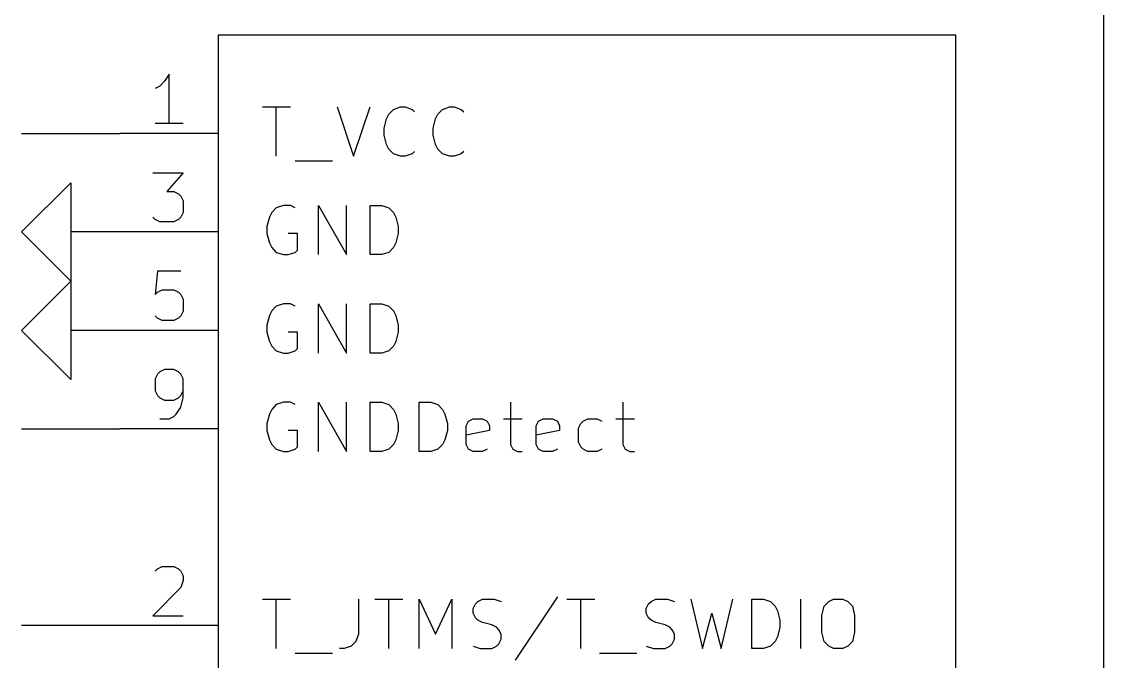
# Model space of a CAD drawing. Extents: x 0.4 to 16.1, y -11.3 to -0.4.
# Drawn here: x 9.55 to 10.65, y -2.036 to -1.386 of the extents above; entities that cross this region are included whole.
import ezdxf

# ---------------------------------------------------------------- set-up
doc = ezdxf.new("R2010")
doc.units = 0
doc.header["$MEASUREMENT"] = 0
for name, color, linetype in [('BLUE3', 171, 'CONTINUOUS'), ('CYAN2', 4, 'CONTINUOUS'), ('GREEN3', 91, 'CONTINUOUS'), ('LYELLOW', 51, 'CONTINUOUS'), ('RED2', 1, 'CONTINUOUS'), ('RED3', 11, 'CONTINUOUS')]:
    doc.layers.add(name, color=color, linetype=linetype)

msp = doc.modelspace()

# ---------------------------------------------------------------- linework, layer by layer
at = {"layer": 'BLUE3', "linetype": 'CONTINUOUS'}
msp.add_line((10.65, -0.55), (10.65, -4.65), dxfattribs=at)
at = {"layer": 'CYAN2', "linetype": 'CONTINUOUS'}
for p, q in [((9.7948, -1.4731), (9.8233, -1.4731)), ((9.7948, -1.4731), (9.8233, -1.4731)), ((9.809, -1.5231), (9.809, -1.4731)), ((9.809, -1.5231), (9.809, -1.4731)), ((9.8709, -1.4731), (9.8876, -1.5231)), ((9.8709, -1.4731), (9.8876, -1.5231)), ((9.8876, -1.5231), (9.9043, -1.4731)), ((9.8876, -1.5231), (9.9043, -1.4731)), ((9.9281, -1.4755), (9.9352, -1.4731)), ((9.9281, -1.4755), (9.9352, -1.4731)), ((9.9352, -1.4731), (9.94, -1.4731)), ((9.9352, -1.4731), (9.94, -1.4731)), ((9.94, -1.4731), (9.9471, -1.4755)), ((9.94, -1.4731), (9.9471, -1.4755)), ((9.9781, -1.4755), (9.9852, -1.4731)), ((9.9781, -1.4755), (9.9852, -1.4731)), ((9.9852, -1.4731), (9.99, -1.4731)), ((9.9852, -1.4731), (9.99, -1.4731)), ((9.99, -1.4731), (9.9971, -1.4755)), ((9.99, -1.4731), (9.9971, -1.4755)), ((9.9209, -1.485), (9.9233, -1.4803)), ((9.9209, -1.485), (9.9233, -1.4803)), ((9.9233, -1.4803), (9.9281, -1.4755)), ((9.9233, -1.4803), (9.9281, -1.4755)), ((9.9471, -1.4755), (9.9495, -1.4779)), ((9.9471, -1.4755), (9.9495, -1.4779)), ((9.9709, -1.485), (9.9733, -1.4803)), ((9.9709, -1.485), (9.9733, -1.4803)), ((9.9733, -1.4803), (9.9781, -1.4755)), ((9.9733, -1.4803), (9.9781, -1.4755)), ((9.9971, -1.4755), (9.9995, -1.4779)), ((9.9971, -1.4755), (9.9995, -1.4779)), ((9.9186, -1.4946), (9.9209, -1.485)), ((9.9186, -1.4946), (9.9209, -1.485)), ((9.9186, -1.5017), (9.9186, -1.4946)), ((9.9186, -1.5017), (9.9186, -1.4946)), ((9.9686, -1.4946), (9.9709, -1.485)), ((9.9686, -1.4946), (9.9709, -1.485)), ((9.9686, -1.5017), (9.9686, -1.4946)), ((9.9686, -1.5017), (9.9686, -1.4946)), ((9.9209, -1.5112), (9.9186, -1.5017)), ((9.9209, -1.5112), (9.9186, -1.5017)), ((9.9709, -1.5112), (9.9686, -1.5017)), ((9.9709, -1.5112), (9.9686, -1.5017)), ((9.9233, -1.516), (9.9209, -1.5112)), ((9.9233, -1.516), (9.9209, -1.5112)), ((9.9281, -1.5208), (9.9233, -1.516)), ((9.9281, -1.5208), (9.9233, -1.516)), ((9.9733, -1.516), (9.9709, -1.5112)), ((9.9733, -1.516), (9.9709, -1.5112)), ((9.9781, -1.5208), (9.9733, -1.516)), ((9.9781, -1.5208), (9.9733, -1.516)), ((9.8281, -1.5279), (9.8662, -1.5279)), ((9.8281, -1.5279), (9.8662, -1.5279)), ((9.9352, -1.5231), (9.9281, -1.5208)), ((9.9352, -1.5231), (9.9281, -1.5208)), ((9.94, -1.5231), (9.9352, -1.5231)), ((9.94, -1.5231), (9.9352, -1.5231)), ((9.9471, -1.5208), (9.94, -1.5231)), ((9.9471, -1.5208), (9.94, -1.5231)), ((9.9495, -1.5184), (9.9471, -1.5208)), ((9.9495, -1.5184), (9.9471, -1.5208)), ((9.9852, -1.5231), (9.9781, -1.5208)), ((9.9852, -1.5231), (9.9781, -1.5208)), ((9.99, -1.5231), (9.9852, -1.5231)), ((9.99, -1.5231), (9.9852, -1.5231)), ((9.9971, -1.5208), (9.99, -1.5231)), ((9.9971, -1.5208), (9.99, -1.5231)), ((9.9995, -1.5184), (9.9971, -1.5208)), ((9.9995, -1.5184), (9.9971, -1.5208)), ((9.8043, -1.5803), (9.8019, -1.585)), ((9.8043, -1.5803), (9.8019, -1.585)), ((9.809, -1.5755), (9.8043, -1.5803)), ((9.809, -1.5755), (9.8043, -1.5803)), ((9.8162, -1.5731), (9.809, -1.5755)), ((9.8162, -1.5731), (9.809, -1.5755)), ((9.8233, -1.5731), (9.8162, -1.5731)), ((9.8233, -1.5731), (9.8162, -1.5731)), ((9.8281, -1.5755), (9.8233, -1.5731)), ((9.8281, -1.5755), (9.8233, -1.5731)), ((9.8519, -1.6231), (9.8519, -1.5731)), ((9.8519, -1.5731), (9.8805, -1.6231)), ((9.8519, -1.6231), (9.8519, -1.5731)), ((9.8519, -1.5731), (9.8805, -1.6231)), ((9.8805, -1.6231), (9.8805, -1.5731)), ((9.8805, -1.6231), (9.8805, -1.5731)), ((9.9043, -1.6231), (9.9043, -1.5731)), ((9.9043, -1.5731), (9.9162, -1.5731)), ((9.9043, -1.6231), (9.9043, -1.5731)), ((9.9043, -1.5731), (9.9162, -1.5731)), ((9.9162, -1.5731), (9.9233, -1.5755)), ((9.9162, -1.5731), (9.9233, -1.5755)), ((9.9233, -1.5755), (9.9281, -1.5803)), ((9.9233, -1.5755), (9.9281, -1.5803)), ((9.9281, -1.5803), (9.9305, -1.585)), ((9.9281, -1.5803), (9.9305, -1.585)), ((9.8019, -1.585), (9.7995, -1.5946)), ((9.8019, -1.585), (9.7995, -1.5946)), ((9.7995, -1.5946), (9.7995, -1.6017)), ((9.7995, -1.5946), (9.7995, -1.6017)), ((9.9305, -1.585), (9.9329, -1.5946)), ((9.9305, -1.585), (9.9329, -1.5946)), ((9.9329, -1.5946), (9.9329, -1.6017)), ((9.9329, -1.5946), (9.9329, -1.6017)), ((9.7995, -1.6017), (9.8019, -1.6112)), ((9.7995, -1.6017), (9.8019, -1.6112)), ((9.8305, -1.6017), (9.8209, -1.6017)), ((9.8305, -1.6017), (9.8209, -1.6017)), ((9.8305, -1.6184), (9.8305, -1.6017)), ((9.8305, -1.6184), (9.8305, -1.6017)), ((9.9329, -1.6017), (9.9305, -1.6112)), ((9.9329, -1.6017), (9.9305, -1.6112)), ((9.8019, -1.6112), (9.8043, -1.616)), ((9.8019, -1.6112), (9.8043, -1.616)), ((9.8043, -1.616), (9.809, -1.6208)), ((9.8043, -1.616), (9.809, -1.6208)), ((9.9281, -1.616), (9.9233, -1.6208)), ((9.9281, -1.616), (9.9233, -1.6208)), ((9.9305, -1.6112), (9.9281, -1.616)), ((9.9305, -1.6112), (9.9281, -1.616)), ((9.809, -1.6208), (9.8162, -1.6231)), ((9.809, -1.6208), (9.8162, -1.6231)), ((9.8162, -1.6231), (9.8209, -1.6231)), ((9.8162, -1.6231), (9.8209, -1.6231)), ((9.8209, -1.6231), (9.8281, -1.6208)), ((9.8209, -1.6231), (9.8281, -1.6208)), ((9.8281, -1.6208), (9.8305, -1.6184)), ((9.8281, -1.6208), (9.8305, -1.6184)), ((9.9162, -1.6231), (9.9043, -1.6231)), ((9.9162, -1.6231), (9.9043, -1.6231)), ((9.9233, -1.6208), (9.9162, -1.6231)), ((9.9233, -1.6208), (9.9162, -1.6231)), ((9.8043, -1.6803), (9.8019, -1.685)), ((9.8043, -1.6803), (9.8019, -1.685)), ((9.809, -1.6755), (9.8043, -1.6803)), ((9.809, -1.6755), (9.8043, -1.6803)), ((9.8162, -1.6731), (9.809, -1.6755)), ((9.8162, -1.6731), (9.809, -1.6755)), ((9.8233, -1.6731), (9.8162, -1.6731)), ((9.8233, -1.6731), (9.8162, -1.6731)), ((9.8281, -1.6755), (9.8233, -1.6731)), ((9.8281, -1.6755), (9.8233, -1.6731)), ((9.8519, -1.7231), (9.8519, -1.6731)), ((9.8519, -1.6731), (9.8805, -1.7231)), ((9.8519, -1.7231), (9.8519, -1.6731)), ((9.8519, -1.6731), (9.8805, -1.7231)), ((9.8805, -1.7231), (9.8805, -1.6731)), ((9.8805, -1.7231), (9.8805, -1.6731)), ((9.9043, -1.7231), (9.9043, -1.6731)), ((9.9043, -1.6731), (9.9162, -1.6731)), ((9.9043, -1.7231), (9.9043, -1.6731)), ((9.9043, -1.6731), (9.9162, -1.6731)), ((9.9162, -1.6731), (9.9233, -1.6755)), ((9.9162, -1.6731), (9.9233, -1.6755)), ((9.9233, -1.6755), (9.9281, -1.6803)), ((9.9233, -1.6755), (9.9281, -1.6803)), ((9.9281, -1.6803), (9.9305, -1.685)), ((9.9281, -1.6803), (9.9305, -1.685)), ((9.8019, -1.685), (9.7995, -1.6946)), ((9.8019, -1.685), (9.7995, -1.6946)), ((9.9305, -1.685), (9.9329, -1.6946)), ((9.9305, -1.685), (9.9329, -1.6946)), ((9.7995, -1.6946), (9.7995, -1.7017)), ((9.7995, -1.6946), (9.7995, -1.7017)), ((9.7995, -1.7017), (9.8019, -1.7112)), ((9.7995, -1.7017), (9.8019, -1.7112)), ((9.8305, -1.7017), (9.8209, -1.7017)), ((9.8305, -1.7017), (9.8209, -1.7017)), ((9.8305, -1.7184), (9.8305, -1.7017)), ((9.8305, -1.7184), (9.8305, -1.7017)), ((9.9329, -1.7017), (9.9305, -1.7112)), ((9.9329, -1.7017), (9.9305, -1.7112)), ((9.9329, -1.6946), (9.9329, -1.7017)), ((9.9329, -1.6946), (9.9329, -1.7017)), ((9.8019, -1.7112), (9.8043, -1.716)), ((9.8019, -1.7112), (9.8043, -1.716)), ((9.8043, -1.716), (9.809, -1.7208)), ((9.8043, -1.716), (9.809, -1.7208)), ((9.9281, -1.716), (9.9233, -1.7208)), ((9.9281, -1.716), (9.9233, -1.7208)), ((9.9305, -1.7112), (9.9281, -1.716)), ((9.9305, -1.7112), (9.9281, -1.716)), ((9.809, -1.7208), (9.8162, -1.7231)), ((9.809, -1.7208), (9.8162, -1.7231)), ((9.8162, -1.7231), (9.8209, -1.7231)), ((9.8162, -1.7231), (9.8209, -1.7231)), ((9.8209, -1.7231), (9.8281, -1.7208)), ((9.8209, -1.7231), (9.8281, -1.7208)), ((9.8281, -1.7208), (9.8305, -1.7184)), ((9.8281, -1.7208), (9.8305, -1.7184)), ((9.9162, -1.7231), (9.9043, -1.7231)), ((9.9162, -1.7231), (9.9043, -1.7231)), ((9.9233, -1.7208), (9.9162, -1.7231)), ((9.9233, -1.7208), (9.9162, -1.7231)), ((9.8043, -1.7803), (9.8019, -1.785)), ((9.8043, -1.7803), (9.8019, -1.785)), ((9.809, -1.7755), (9.8043, -1.7803)), ((9.809, -1.7755), (9.8043, -1.7803)), ((9.8162, -1.7731), (9.809, -1.7755)), ((9.8162, -1.7731), (9.809, -1.7755)), ((9.8233, -1.7731), (9.8162, -1.7731)), ((9.8233, -1.7731), (9.8162, -1.7731)), ((9.8281, -1.7755), (9.8233, -1.7731)), ((9.8281, -1.7755), (9.8233, -1.7731)), ((9.8519, -1.8231), (9.8519, -1.7731)), ((9.8519, -1.7731), (9.8805, -1.8231)), ((9.8519, -1.8231), (9.8519, -1.7731)), ((9.8519, -1.7731), (9.8805, -1.8231)), ((9.8805, -1.8231), (9.8805, -1.7731)), ((9.8805, -1.8231), (9.8805, -1.7731)), ((9.9043, -1.8231), (9.9043, -1.7731)), ((9.9043, -1.7731), (9.9162, -1.7731)), ((9.9043, -1.8231), (9.9043, -1.7731)), ((9.9043, -1.7731), (9.9162, -1.7731)), ((9.9162, -1.7731), (9.9233, -1.7755)), ((9.9162, -1.7731), (9.9233, -1.7755)), ((9.9233, -1.7755), (9.9281, -1.7803)), ((9.9233, -1.7755), (9.9281, -1.7803)), ((9.9281, -1.7803), (9.9305, -1.785)), ((9.9281, -1.7803), (9.9305, -1.785)), ((9.9543, -1.8231), (9.9543, -1.7731)), ((9.9543, -1.7731), (9.9662, -1.7731)), ((9.9543, -1.8231), (9.9543, -1.7731)), ((9.9543, -1.7731), (9.9662, -1.7731)), ((9.9662, -1.7731), (9.9733, -1.7755)), ((9.9662, -1.7731), (9.9733, -1.7755)), ((9.9733, -1.7755), (9.9781, -1.7803)), ((9.9733, -1.7755), (9.9781, -1.7803)), ((9.9781, -1.7803), (9.9805, -1.785)), ((9.9781, -1.7803), (9.9805, -1.785)), ((10.0471, -1.7731), (10.0471, -1.816)), ((10.0471, -1.7731), (10.0471, -1.816)), ((10.1614, -1.7731), (10.1614, -1.816)), ((10.1614, -1.7731), (10.1614, -1.816)), ((9.8019, -1.785), (9.7995, -1.7946)), ((9.8019, -1.785), (9.7995, -1.7946)), ((9.9305, -1.785), (9.9329, -1.7946)), ((9.9305, -1.785), (9.9329, -1.7946)), ((9.9805, -1.785), (9.9829, -1.7946)), ((9.9805, -1.785), (9.9829, -1.7946)), ((10.0019, -1.7969), (10.0043, -1.7922)), ((10.0019, -1.7969), (10.0043, -1.7922)), ((10.0043, -1.7922), (10.009, -1.7898)), ((10.0043, -1.7922), (10.009, -1.7898)), ((10.009, -1.7898), (10.0186, -1.7898)), ((10.009, -1.7898), (10.0186, -1.7898)), ((10.0186, -1.7898), (10.0233, -1.7922)), ((10.0186, -1.7898), (10.0233, -1.7922)), ((10.0233, -1.7922), (10.0257, -1.7969)), ((10.0233, -1.7922), (10.0257, -1.7969)), ((10.04, -1.7898), (10.059, -1.7898)), ((10.04, -1.7898), (10.059, -1.7898)), ((10.0733, -1.7969), (10.0757, -1.7922)), ((10.0733, -1.7969), (10.0757, -1.7922)), ((10.0757, -1.7922), (10.0805, -1.7898)), ((10.0757, -1.7922), (10.0805, -1.7898)), ((10.0805, -1.7898), (10.09, -1.7898)), ((10.0805, -1.7898), (10.09, -1.7898)), ((10.09, -1.7898), (10.0948, -1.7922)), ((10.09, -1.7898), (10.0948, -1.7922)), ((10.0948, -1.7922), (10.0971, -1.7969)), ((10.0948, -1.7922), (10.0971, -1.7969)), ((10.1186, -1.7946), (10.121, -1.7922)), ((10.1186, -1.7946), (10.121, -1.7922)), ((10.121, -1.7922), (10.1257, -1.7898)), ((10.121, -1.7922), (10.1257, -1.7898)), ((10.1257, -1.7898), (10.1352, -1.7898)), ((10.1257, -1.7898), (10.1352, -1.7898)), ((10.1352, -1.7898), (10.14, -1.7922)), ((10.1352, -1.7898), (10.14, -1.7922)), ((10.1543, -1.7898), (10.1733, -1.7898)), ((10.1543, -1.7898), (10.1733, -1.7898)), ((9.7995, -1.7946), (9.7995, -1.8017)), ((9.7995, -1.7946), (9.7995, -1.8017)), ((9.7995, -1.8017), (9.8019, -1.8112)), ((9.7995, -1.8017), (9.8019, -1.8112)), ((9.8305, -1.8017), (9.8209, -1.8017)), ((9.8305, -1.8017), (9.8209, -1.8017)), ((9.8305, -1.8184), (9.8305, -1.8017)), ((9.8305, -1.8184), (9.8305, -1.8017)), ((9.9329, -1.8017), (9.9305, -1.8112)), ((9.9329, -1.8017), (9.9305, -1.8112)), ((9.9329, -1.7946), (9.9329, -1.8017)), ((9.9329, -1.7946), (9.9329, -1.8017)), ((9.9829, -1.8017), (9.9805, -1.8112)), ((9.9829, -1.8017), (9.9805, -1.8112)), ((9.9829, -1.7946), (9.9829, -1.8017)), ((9.9829, -1.7946), (9.9829, -1.8017)), ((10.0019, -1.816), (10.0019, -1.7969)), ((10.0019, -1.816), (10.0019, -1.7969)), ((10.0257, -1.8017), (10.0019, -1.8065)), ((10.0257, -1.8017), (10.0019, -1.8065)), ((10.0257, -1.7969), (10.0257, -1.8017)), ((10.0257, -1.7969), (10.0257, -1.8017)), ((10.0733, -1.816), (10.0733, -1.7969)), ((10.0733, -1.816), (10.0733, -1.7969)), ((10.0971, -1.8017), (10.0733, -1.8065)), ((10.0971, -1.8017), (10.0733, -1.8065)), ((10.0971, -1.7969), (10.0971, -1.8017)), ((10.0971, -1.7969), (10.0971, -1.8017)), ((10.1162, -1.7993), (10.1186, -1.7946)), ((10.1162, -1.7993), (10.1186, -1.7946)), ((10.1162, -1.8136), (10.1162, -1.7993)), ((10.1162, -1.8136), (10.1162, -1.7993)), ((9.8019, -1.8112), (9.8043, -1.816)), ((9.8019, -1.8112), (9.8043, -1.816)), ((9.9305, -1.8112), (9.9281, -1.816)), ((9.9305, -1.8112), (9.9281, -1.816)), ((9.9805, -1.8112), (9.9781, -1.816)), ((9.9805, -1.8112), (9.9781, -1.816)), ((10.1186, -1.8184), (10.1162, -1.8136)), ((10.1186, -1.8184), (10.1162, -1.8136)), ((9.8043, -1.816), (9.809, -1.8208)), ((9.8043, -1.816), (9.809, -1.8208)), ((9.809, -1.8208), (9.8162, -1.8231)), ((9.809, -1.8208), (9.8162, -1.8231)), ((9.8162, -1.8231), (9.8209, -1.8231)), ((9.8162, -1.8231), (9.8209, -1.8231)), ((9.8209, -1.8231), (9.8281, -1.8208)), ((9.8209, -1.8231), (9.8281, -1.8208)), ((9.8281, -1.8208), (9.8305, -1.8184)), ((9.8281, -1.8208), (9.8305, -1.8184)), ((9.9162, -1.8231), (9.9043, -1.8231)), ((9.9162, -1.8231), (9.9043, -1.8231)), ((9.9233, -1.8208), (9.9162, -1.8231)), ((9.9233, -1.8208), (9.9162, -1.8231)), ((9.9281, -1.816), (9.9233, -1.8208)), ((9.9281, -1.816), (9.9233, -1.8208)), ((9.9662, -1.8231), (9.9543, -1.8231)), ((9.9662, -1.8231), (9.9543, -1.8231)), ((9.9733, -1.8208), (9.9662, -1.8231)), ((9.9733, -1.8208), (9.9662, -1.8231)), ((9.9781, -1.816), (9.9733, -1.8208)), ((9.9781, -1.816), (9.9733, -1.8208)), ((10.0043, -1.8208), (10.0019, -1.816)), ((10.0043, -1.8208), (10.0019, -1.816)), ((10.009, -1.8231), (10.0043, -1.8208)), ((10.009, -1.8231), (10.0043, -1.8208)), ((10.0186, -1.8231), (10.009, -1.8231)), ((10.0186, -1.8231), (10.009, -1.8231)), ((10.0233, -1.8208), (10.0186, -1.8231)), ((10.0233, -1.8208), (10.0186, -1.8231)), ((10.0471, -1.816), (10.0495, -1.8208)), ((10.0471, -1.816), (10.0495, -1.8208)), ((10.0495, -1.8208), (10.0543, -1.8231)), ((10.0495, -1.8208), (10.0543, -1.8231)), ((10.0543, -1.8231), (10.059, -1.8231)), ((10.0543, -1.8231), (10.059, -1.8231)), ((10.0757, -1.8208), (10.0733, -1.816)), ((10.0757, -1.8208), (10.0733, -1.816)), ((10.0805, -1.8231), (10.0757, -1.8208)), ((10.0805, -1.8231), (10.0757, -1.8208)), ((10.09, -1.8231), (10.0805, -1.8231)), ((10.09, -1.8231), (10.0805, -1.8231)), ((10.0948, -1.8208), (10.09, -1.8231)), ((10.0948, -1.8208), (10.09, -1.8231)), ((10.121, -1.8208), (10.1186, -1.8184)), ((10.121, -1.8208), (10.1186, -1.8184)), ((10.1257, -1.8231), (10.121, -1.8208)), ((10.1257, -1.8231), (10.121, -1.8208)), ((10.1352, -1.8231), (10.1257, -1.8231)), ((10.1352, -1.8231), (10.1257, -1.8231)), ((10.14, -1.8208), (10.1352, -1.8231)), ((10.14, -1.8208), (10.1352, -1.8231)), ((10.1614, -1.816), (10.1638, -1.8208)), ((10.1614, -1.816), (10.1638, -1.8208)), ((10.1638, -1.8208), (10.1686, -1.8231)), ((10.1638, -1.8208), (10.1686, -1.8231)), ((10.1686, -1.8231), (10.1733, -1.8231)), ((10.1686, -1.8231), (10.1733, -1.8231)), ((9.7948, -1.9731), (9.8233, -1.9731)), ((9.7948, -1.9731), (9.8233, -1.9731)), ((9.809, -2.0231), (9.809, -1.9731)), ((9.809, -2.0231), (9.809, -1.9731)), ((9.8924, -1.9731), (9.8924, -2.0088)), ((9.8924, -1.9731), (9.8924, -2.0088)), ((9.909, -1.9731), (9.9376, -1.9731)), ((9.909, -1.9731), (9.9376, -1.9731)), ((9.9233, -2.0231), (9.9233, -1.9731)), ((9.9233, -2.0231), (9.9233, -1.9731)), ((9.9543, -2.0231), (9.9543, -1.9731)), ((9.9543, -1.9731), (9.9709, -2.0088)), ((9.9543, -2.0231), (9.9543, -1.9731)), ((9.9543, -1.9731), (9.9709, -2.0088)), ((9.9709, -2.0088), (9.9876, -1.9731)), ((9.9709, -2.0088), (9.9876, -1.9731)), ((9.9876, -1.9731), (9.9876, -2.0231)), ((9.9876, -1.9731), (9.9876, -2.0231)), ((10.009, -1.9827), (10.0114, -1.9779)), ((10.009, -1.9827), (10.0114, -1.9779)), ((10.0114, -1.9779), (10.0138, -1.9755)), ((10.0114, -1.9779), (10.0138, -1.9755)), ((10.0138, -1.9755), (10.0186, -1.9731)), ((10.0138, -1.9755), (10.0186, -1.9731)), ((10.0186, -1.9731), (10.0305, -1.9731)), ((10.0186, -1.9731), (10.0305, -1.9731)), ((10.0305, -1.9731), (10.0376, -1.9755)), ((10.0305, -1.9731), (10.0376, -1.9755)), ((10.0948, -1.9708), (10.0519, -2.035)), ((10.0948, -1.9708), (10.0519, -2.035)), ((10.1043, -1.9731), (10.1329, -1.9731)), ((10.1043, -1.9731), (10.1329, -1.9731)), ((10.1186, -2.0231), (10.1186, -1.9731)), ((10.1186, -2.0231), (10.1186, -1.9731)), ((10.1852, -1.9827), (10.1876, -1.9779)), ((10.1852, -1.9827), (10.1876, -1.9779)), ((10.1876, -1.9779), (10.19, -1.9755)), ((10.1876, -1.9779), (10.19, -1.9755)), ((10.19, -1.9755), (10.1948, -1.9731)), ((10.19, -1.9755), (10.1948, -1.9731)), ((10.1948, -1.9731), (10.2067, -1.9731)), ((10.1948, -1.9731), (10.2067, -1.9731)), ((10.2067, -1.9731), (10.2138, -1.9755)), ((10.2067, -1.9731), (10.2138, -1.9755)), ((10.2305, -1.9731), (10.2424, -2.0231)), ((10.2305, -1.9731), (10.2424, -2.0231)), ((10.2614, -2.0231), (10.2733, -1.9731)), ((10.2614, -2.0231), (10.2733, -1.9731)), ((10.2924, -2.0231), (10.2924, -1.9731)), ((10.2924, -1.9731), (10.3043, -1.9731)), ((10.2924, -2.0231), (10.2924, -1.9731)), ((10.2924, -1.9731), (10.3043, -1.9731)), ((10.3043, -1.9731), (10.3114, -1.9755)), ((10.3043, -1.9731), (10.3114, -1.9755)), ((10.3114, -1.9755), (10.3162, -1.9803)), ((10.3114, -1.9755), (10.3162, -1.9803)), ((10.3424, -2.0231), (10.3424, -1.9731)), ((10.3424, -2.0231), (10.3424, -1.9731)), ((10.3662, -1.9803), (10.3709, -1.9755)), ((10.3662, -1.9803), (10.3709, -1.9755)), ((10.3709, -1.9755), (10.3757, -1.9731)), ((10.3709, -1.9755), (10.3757, -1.9731)), ((10.3757, -1.9731), (10.3852, -1.9731)), ((10.3757, -1.9731), (10.3852, -1.9731)), ((10.3852, -1.9731), (10.39, -1.9755)), ((10.3852, -1.9731), (10.39, -1.9755)), ((10.39, -1.9755), (10.3948, -1.9803)), ((10.39, -1.9755), (10.3948, -1.9803)), ((10.009, -1.9874), (10.009, -1.9827)), ((10.009, -1.9874), (10.009, -1.9827)), ((10.0114, -1.9922), (10.009, -1.9874)), ((10.0114, -1.9922), (10.009, -1.9874)), ((10.1852, -1.9874), (10.1852, -1.9827)), ((10.1852, -1.9874), (10.1852, -1.9827)), ((10.1876, -1.9922), (10.1852, -1.9874)), ((10.1876, -1.9922), (10.1852, -1.9874)), ((10.2424, -2.0231), (10.2519, -1.9874)), ((10.2424, -2.0231), (10.2519, -1.9874)), ((10.2519, -1.9874), (10.2614, -2.0231)), ((10.2519, -1.9874), (10.2614, -2.0231)), ((10.3162, -1.9803), (10.3186, -1.985)), ((10.3162, -1.9803), (10.3186, -1.985)), ((10.3186, -1.985), (10.3209, -1.9946)), ((10.3186, -1.985), (10.3209, -1.9946)), ((10.3638, -1.9898), (10.3662, -1.9803)), ((10.3638, -1.9898), (10.3662, -1.9803)), ((10.3638, -2.0065), (10.3638, -1.9898)), ((10.3638, -2.0065), (10.3638, -1.9898)), ((10.3948, -1.9803), (10.3971, -1.9898)), ((10.3948, -1.9803), (10.3971, -1.9898)), ((10.3971, -1.9898), (10.3971, -2.0065)), ((10.3971, -1.9898), (10.3971, -2.0065)), ((10.0138, -1.9946), (10.0114, -1.9922)), ((10.0138, -1.9946), (10.0114, -1.9922)), ((10.0186, -1.9969), (10.0138, -1.9946)), ((10.0186, -1.9969), (10.0138, -1.9946)), ((10.0281, -1.9993), (10.0186, -1.9969)), ((10.0281, -1.9993), (10.0186, -1.9969)), ((10.0329, -2.0017), (10.0281, -1.9993)), ((10.0329, -2.0017), (10.0281, -1.9993)), ((10.0352, -2.0041), (10.0329, -2.0017)), ((10.0352, -2.0041), (10.0329, -2.0017)), ((10.19, -1.9946), (10.1876, -1.9922)), ((10.19, -1.9946), (10.1876, -1.9922)), ((10.1948, -1.9969), (10.19, -1.9946)), ((10.1948, -1.9969), (10.19, -1.9946)), ((10.2043, -1.9993), (10.1948, -1.9969)), ((10.2043, -1.9993), (10.1948, -1.9969)), ((10.209, -2.0017), (10.2043, -1.9993)), ((10.209, -2.0017), (10.2043, -1.9993)), ((10.2114, -2.0041), (10.209, -2.0017)), ((10.2114, -2.0041), (10.209, -2.0017)), ((10.3209, -2.0017), (10.3186, -2.0112)), ((10.3209, -2.0017), (10.3186, -2.0112)), ((10.3209, -1.9946), (10.3209, -2.0017)), ((10.3209, -1.9946), (10.3209, -2.0017)), ((9.8924, -2.0088), (9.89, -2.016)), ((9.8924, -2.0088), (9.89, -2.016)), ((10.0376, -2.0088), (10.0352, -2.0041)), ((10.0376, -2.0088), (10.0352, -2.0041)), ((10.0376, -2.0136), (10.0376, -2.0088)), ((10.0376, -2.0136), (10.0376, -2.0088)), ((10.2138, -2.0088), (10.2114, -2.0041)), ((10.2138, -2.0088), (10.2114, -2.0041)), ((10.2138, -2.0136), (10.2138, -2.0088)), ((10.2138, -2.0136), (10.2138, -2.0088)), ((10.3186, -2.0112), (10.3162, -2.016)), ((10.3186, -2.0112), (10.3162, -2.016)), ((10.3662, -2.016), (10.3638, -2.0065)), ((10.3662, -2.016), (10.3638, -2.0065)), ((10.3971, -2.0065), (10.3948, -2.016)), ((10.3971, -2.0065), (10.3948, -2.016)), ((9.8781, -2.0231), (9.8733, -2.0231)), ((9.8781, -2.0231), (9.8733, -2.0231)), ((9.8852, -2.0208), (9.8781, -2.0231)), ((9.8852, -2.0208), (9.8781, -2.0231)), ((9.89, -2.016), (9.8852, -2.0208)), ((9.89, -2.016), (9.8852, -2.0208)), ((10.009, -2.0208), (10.0162, -2.0231)), ((10.009, -2.0208), (10.0162, -2.0231)), ((10.0162, -2.0231), (10.0281, -2.0231)), ((10.0162, -2.0231), (10.0281, -2.0231)), ((10.0281, -2.0231), (10.0329, -2.0208)), ((10.0281, -2.0231), (10.0329, -2.0208)), ((10.0329, -2.0208), (10.0352, -2.0184)), ((10.0329, -2.0208), (10.0352, -2.0184)), ((10.0352, -2.0184), (10.0376, -2.0136)), ((10.0352, -2.0184), (10.0376, -2.0136)), ((10.1852, -2.0208), (10.1924, -2.0231)), ((10.1852, -2.0208), (10.1924, -2.0231)), ((10.1924, -2.0231), (10.2043, -2.0231)), ((10.1924, -2.0231), (10.2043, -2.0231)), ((10.2043, -2.0231), (10.209, -2.0208)), ((10.2043, -2.0231), (10.209, -2.0208)), ((10.209, -2.0208), (10.2114, -2.0184)), ((10.209, -2.0208), (10.2114, -2.0184)), ((10.2114, -2.0184), (10.2138, -2.0136)), ((10.2114, -2.0184), (10.2138, -2.0136)), ((10.3043, -2.0231), (10.2924, -2.0231)), ((10.3043, -2.0231), (10.2924, -2.0231)), ((10.3114, -2.0208), (10.3043, -2.0231)), ((10.3114, -2.0208), (10.3043, -2.0231)), ((10.3162, -2.016), (10.3114, -2.0208)), ((10.3162, -2.016), (10.3114, -2.0208)), ((10.3709, -2.0208), (10.3662, -2.016)), ((10.3709, -2.0208), (10.3662, -2.016)), ((10.3757, -2.0231), (10.3709, -2.0208)), ((10.3757, -2.0231), (10.3709, -2.0208)), ((10.3852, -2.0231), (10.3757, -2.0231)), ((10.3852, -2.0231), (10.3757, -2.0231)), ((10.39, -2.0208), (10.3852, -2.0231)), ((10.39, -2.0208), (10.3852, -2.0231)), ((10.3948, -2.016), (10.39, -2.0208)), ((10.3948, -2.016), (10.39, -2.0208)), ((9.8281, -2.0279), (9.8662, -2.0279)), ((9.8281, -2.0279), (9.8662, -2.0279)), ((10.1376, -2.0279), (10.1757, -2.0279)), ((10.1376, -2.0279), (10.1757, -2.0279))]:
    msp.add_line(p, q, dxfattribs=at)
at = {"layer": 'GREEN3', "linetype": 'CONTINUOUS'}
for p, q in [((9.55, -1.5), (9.65, -1.5)), ((9.55, -1.8), (9.65, -1.8)), ((9.65, -2), (9.55, -2))]:
    msp.add_line(p, q, dxfattribs=at)
at = {"layer": 'LYELLOW', "linetype": 'CONTINUOUS'}
for p, q in [((9.75, -1.4), (9.75, -2.6)), ((10.5, -1.4), (9.75, -1.4)), ((10.5, -2.6), (10.5, -1.4))]:
    msp.add_line(p, q, dxfattribs=at)
at = {"layer": 'RED2', "linetype": 'CONTINUOUS'}
for p, q in [((9.75, -1.4), (9.75, -2.6)), ((10.5, -1.4), (9.75, -1.4)), ((10.5, -2.6), (10.5, -1.4)), ((9.75, -1.5), (9.65, -1.5)), ((9.75, -1.5), (9.65, -1.5)), ((9.55, -1.6), (9.6, -1.55)), ((9.6, -1.55), (9.6, -1.6)), ((9.6, -1.65), (9.55, -1.6)), ((9.65, -1.6), (9.6, -1.6)), ((9.6, -1.6), (9.6, -1.65)), ((9.75, -1.6), (9.65, -1.6)), ((9.75, -1.6), (9.65, -1.6)), ((9.55, -1.7), (9.6, -1.65)), ((9.6, -1.65), (9.6, -1.7)), ((9.6, -1.75), (9.55, -1.7)), ((9.65, -1.7), (9.6, -1.7)), ((9.6, -1.7), (9.6, -1.75)), ((9.75, -1.7), (9.65, -1.7)), ((9.75, -1.7), (9.65, -1.7)), ((9.75, -1.8), (9.65, -1.8)), ((9.75, -1.8), (9.65, -1.8)), ((9.75, -2), (9.65, -2)), ((9.75, -2), (9.65, -2))]:
    msp.add_line(p, q, dxfattribs=at)
at = {"layer": 'RED3', "linetype": 'CONTINUOUS'}
for p, q in [((9.7, -1.4399), (9.6952, -1.447)), ((9.7, -1.4399), (9.6952, -1.447)), ((9.7, -1.4899), (9.7, -1.4399)), ((9.7, -1.4899), (9.7, -1.4399)), ((9.6905, -1.4518), (9.6857, -1.4542)), ((9.6905, -1.4518), (9.6857, -1.4542)), ((9.6952, -1.447), (9.6905, -1.4518)), ((9.6952, -1.447), (9.6905, -1.4518)), ((9.7143, -1.4899), (9.6857, -1.4899)), ((9.7143, -1.4899), (9.6857, -1.4899)), ((9.6833, -1.5399), (9.7143, -1.5399)), ((9.6833, -1.5399), (9.7143, -1.5399)), ((9.7143, -1.5399), (9.6976, -1.5589)), ((9.7143, -1.5399), (9.6976, -1.5589)), ((9.6976, -1.5589), (9.7048, -1.5589)), ((9.6976, -1.5589), (9.7048, -1.5589)), ((9.7048, -1.5589), (9.7095, -1.5613)), ((9.7048, -1.5589), (9.7095, -1.5613)), ((9.7095, -1.5613), (9.7119, -1.5637)), ((9.7095, -1.5613), (9.7119, -1.5637)), ((9.7119, -1.5637), (9.7143, -1.5684)), ((9.7119, -1.5637), (9.7143, -1.5684)), ((9.7143, -1.5684), (9.7143, -1.5804)), ((9.7143, -1.5684), (9.7143, -1.5804)), ((9.7143, -1.5804), (9.7119, -1.5851)), ((9.7143, -1.5804), (9.7119, -1.5851)), ((9.6857, -1.5875), (9.6833, -1.5851)), ((9.6857, -1.5875), (9.6833, -1.5851)), ((9.6905, -1.5899), (9.6857, -1.5875)), ((9.6905, -1.5899), (9.6857, -1.5875)), ((9.7048, -1.5899), (9.6905, -1.5899)), ((9.7048, -1.5899), (9.6905, -1.5899)), ((9.7095, -1.5875), (9.7048, -1.5899)), ((9.7095, -1.5875), (9.7048, -1.5899)), ((9.7119, -1.5851), (9.7095, -1.5875)), ((9.7119, -1.5851), (9.7095, -1.5875)), ((9.6881, -1.6399), (9.6857, -1.6637)), ((9.6881, -1.6399), (9.6857, -1.6637)), ((9.7119, -1.6399), (9.6881, -1.6399)), ((9.7119, -1.6399), (9.6881, -1.6399)), ((9.6881, -1.6613), (9.6929, -1.6589)), ((9.6881, -1.6613), (9.6929, -1.6589)), ((9.6929, -1.6589), (9.7048, -1.6589)), ((9.6929, -1.6589), (9.7048, -1.6589)), ((9.7048, -1.6589), (9.7095, -1.6613)), ((9.7048, -1.6589), (9.7095, -1.6613)), ((9.6857, -1.6637), (9.6881, -1.6613)), ((9.6857, -1.6637), (9.6881, -1.6613)), ((9.7095, -1.6613), (9.7119, -1.6637)), ((9.7095, -1.6613), (9.7119, -1.6637)), ((9.7119, -1.6637), (9.7143, -1.6684)), ((9.7119, -1.6637), (9.7143, -1.6684)), ((9.7143, -1.6684), (9.7143, -1.6804)), ((9.7143, -1.6684), (9.7143, -1.6804)), ((9.7143, -1.6804), (9.7119, -1.6851)), ((9.7143, -1.6804), (9.7119, -1.6851)), ((9.6881, -1.6875), (9.6857, -1.6851)), ((9.6881, -1.6875), (9.6857, -1.6851)), ((9.6929, -1.6899), (9.6881, -1.6875)), ((9.6929, -1.6899), (9.6881, -1.6875)), ((9.7048, -1.6899), (9.6929, -1.6899)), ((9.7048, -1.6899), (9.6929, -1.6899)), ((9.7095, -1.6875), (9.7048, -1.6899)), ((9.7095, -1.6875), (9.7048, -1.6899)), ((9.7119, -1.6851), (9.7095, -1.6875)), ((9.7119, -1.6851), (9.7095, -1.6875)), ((9.6881, -1.7446), (9.6857, -1.7494)), ((9.6881, -1.7446), (9.6857, -1.7494)), ((9.6905, -1.7423), (9.6881, -1.7446)), ((9.6905, -1.7423), (9.6881, -1.7446)), ((9.6952, -1.7399), (9.6905, -1.7423)), ((9.6952, -1.7399), (9.6905, -1.7423)), ((9.7048, -1.7399), (9.6952, -1.7399)), ((9.7048, -1.7399), (9.6952, -1.7399)), ((9.7095, -1.7423), (9.7048, -1.7399)), ((9.7095, -1.7423), (9.7048, -1.7399)), ((9.7119, -1.7446), (9.7095, -1.7423)), ((9.7119, -1.7446), (9.7095, -1.7423)), ((9.7143, -1.7494), (9.7119, -1.7446)), ((9.7143, -1.7494), (9.7119, -1.7446)), ((9.6857, -1.7494), (9.6857, -1.7613)), ((9.6857, -1.7494), (9.6857, -1.7613)), ((9.7143, -1.7684), (9.7143, -1.7494)), ((9.7143, -1.7684), (9.7143, -1.7494)), ((9.6857, -1.7613), (9.6881, -1.7661)), ((9.6857, -1.7613), (9.6881, -1.7661)), ((9.6881, -1.7661), (9.6905, -1.7684)), ((9.6881, -1.7661), (9.6905, -1.7684)), ((9.6905, -1.7684), (9.6952, -1.7708)), ((9.6905, -1.7684), (9.6952, -1.7708)), ((9.6952, -1.7708), (9.7048, -1.7708)), ((9.6952, -1.7708), (9.7048, -1.7708)), ((9.7048, -1.7708), (9.7095, -1.7684)), ((9.7048, -1.7708), (9.7095, -1.7684)), ((9.7095, -1.7684), (9.7119, -1.7661)), ((9.7095, -1.7684), (9.7119, -1.7661)), ((9.7119, -1.7661), (9.7143, -1.7613)), ((9.7119, -1.7661), (9.7143, -1.7613)), ((9.7119, -1.778), (9.7143, -1.7684)), ((9.7119, -1.778), (9.7143, -1.7684)), ((9.7071, -1.7851), (9.7119, -1.778)), ((9.7071, -1.7851), (9.7119, -1.778)), ((9.6905, -1.7899), (9.7, -1.7899)), ((9.6905, -1.7899), (9.7, -1.7899)), ((9.7, -1.7899), (9.7048, -1.7875)), ((9.7, -1.7899), (9.7048, -1.7875)), ((9.7048, -1.7875), (9.7071, -1.7851)), ((9.7048, -1.7875), (9.7071, -1.7851)), ((9.6857, -1.9446), (9.6881, -1.9423)), ((9.6857, -1.9446), (9.6881, -1.9423)), ((9.6881, -1.9423), (9.6929, -1.9399)), ((9.6881, -1.9423), (9.6929, -1.9399)), ((9.6929, -1.9399), (9.7048, -1.9399)), ((9.6929, -1.9399), (9.7048, -1.9399)), ((9.7048, -1.9399), (9.7095, -1.9423)), ((9.7048, -1.9399), (9.7095, -1.9423)), ((9.7095, -1.9423), (9.7119, -1.9446)), ((9.7095, -1.9423), (9.7119, -1.9446)), ((9.7119, -1.9446), (9.7143, -1.9494)), ((9.7119, -1.9446), (9.7143, -1.9494)), ((9.7143, -1.9542), (9.7119, -1.9613)), ((9.7143, -1.9542), (9.7119, -1.9613)), ((9.7143, -1.9494), (9.7143, -1.9542)), ((9.7143, -1.9494), (9.7143, -1.9542)), ((9.7119, -1.9613), (9.6833, -1.9899)), ((9.7119, -1.9613), (9.6833, -1.9899)), ((9.6833, -1.9899), (9.7143, -1.9899)), ((9.6833, -1.9899), (9.7143, -1.9899))]:
    msp.add_line(p, q, dxfattribs=at)

doc.saveas('drawing.dxf')
